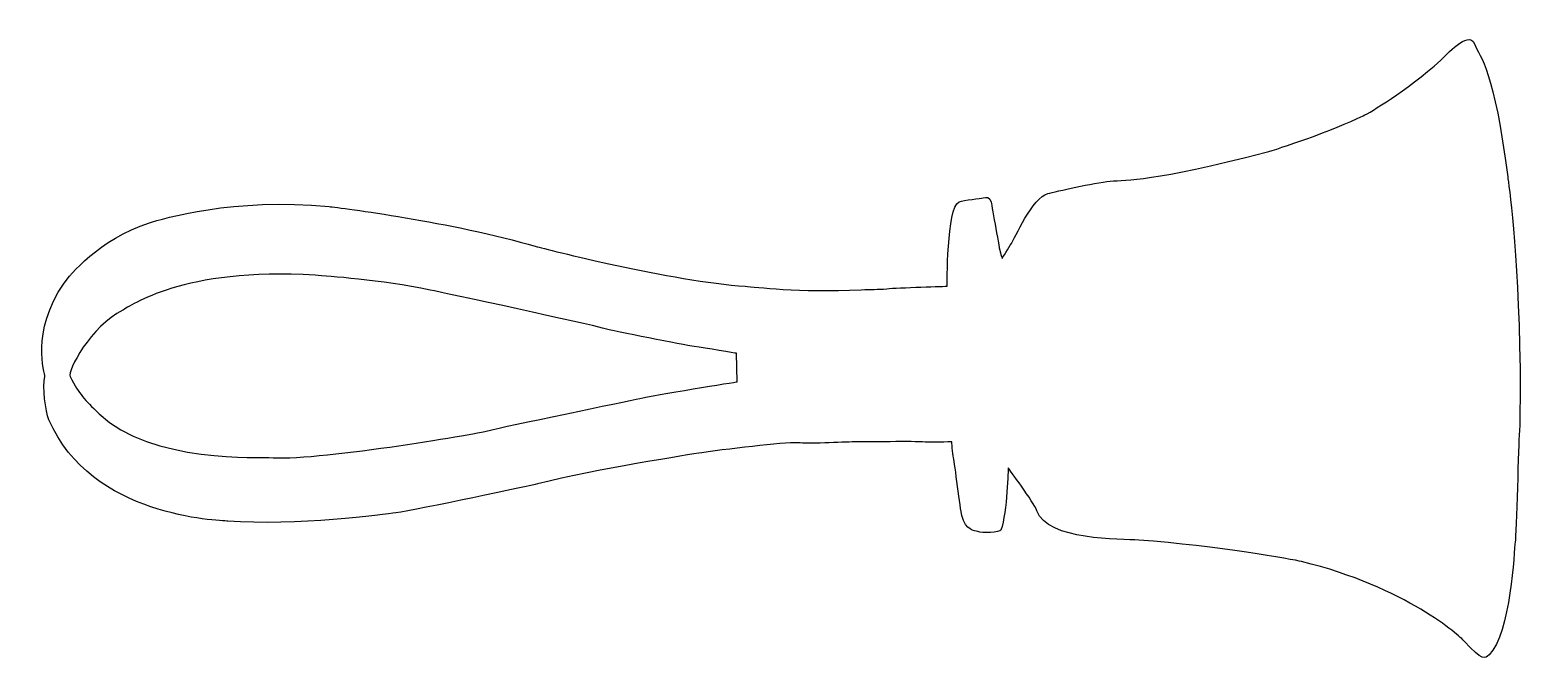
# Model space of a CAD drawing. Header units: centimetres. Extents: x -8.6 to 8.5, y -3.6 to 3.7.
import ezdxf

# ---------------------------------------------------------------- set-up
doc = ezdxf.new("R2010")
doc.units = ezdxf.units.CM
doc.header["$MEASUREMENT"] = 0
doc.layers.add('Camada 1', color=7, linetype='Continuous')

msp = doc.modelspace()

# ---------------------------------------------------------------- linework, layer by layer
at = {"layer": 'Camada 1'}
for points, knots in [([(8.50665, -0.23099), (8.48546, 1.19308), (8.37333, 1.90121), (8.36401, 1.97804), (8.36401, 1.97804), (8.21005, 3.20253), (8.05053, 3.3526), (7.98055, 3.51236), (7.98055, 3.51236), (7.91081, 3.67272), (7.65313, 3.3748), (7.59357, 3.32207), (7.59357, 3.32207), (7.18368, 2.95835), (6.78858, 2.72435), (6.69968, 2.68064), (6.69968, 2.68064), (6.36271, 2.51533), (5.71109, 2.29557), (5.58443, 2.2626), (5.58443, 2.2626), (4.25855, 1.91851), (3.98778, 1.94727), (3.79024, 1.92764), (3.79024, 1.92764), (3.59238, 1.90904), (3.17088, 1.80998), (3.07153, 1.78588), (3.07153, 1.78588), (2.89839, 1.74392), (2.6831, 1.25962), (2.65291, 1.21168), (2.65291, 1.21168), (2.62211, 1.16374), (2.54657, 1.0397), (2.54657, 1.0397), (2.54657, 1.0397), (2.54657, 1.0397), (2.53466, 1.07907), (2.52506, 1.10362), (2.52506, 1.10362), (2.51487, 1.12801), (2.43182, 1.62784), (2.41901, 1.68843), (2.41901, 1.68843), (2.40594, 1.74928), (2.35858, 1.74696), (2.32807, 1.73751), (2.32807, 1.73751), (2.29785, 1.72836), (2.10585, 1.71354), (2.05063, 1.68957), (2.05063, 1.68957), (1.90363, 1.62451), (1.9141, 0.71797), (1.9141, 0.71797), (1.9141, 0.71797), (1.9141, 0.71797), (1.33628, 0.70069), (1.21978, 0.68979), (1.21978, 0.68979), (1.10331, 0.6786), (1.04113, 0.685), (0.92202, 0.6786), (0.92202, 0.6786), (0.19719, 0.64098), (-0.2961, 0.71069), (-0.41114, 0.71781), (-0.41114, 0.71781), (-1.23503, 0.77184), (-2.73143, 1.15109), (-2.81657, 1.17609), (-2.81657, 1.17609), (-3.77931, 1.45816), (-5.07005, 1.62273), (-5.20137, 1.63596), (-5.20137, 1.63596), (-6.29688, 1.74447), (-7.12193, 1.49462), (-7.26864, 1.44813), (-7.26864, 1.44813), (-7.84821, 1.2644), (-8.19391, 0.83573), (-8.24969, 0.75497), (-8.24969, 0.75497), (-8.64537, 0.17889), (-8.46496, -0.28709), (-8.47337, -0.32225), (-8.47337, -0.32225), (-8.50068, -0.43872), (-8.46699, -0.72024), (-8.42516, -0.81901), (-8.42516, -0.81901), (-7.9429, -1.9459), (-6.46132, -1.98045), (-6.3666, -1.98802), (-6.3666, -1.98802), (-5.59383, -2.04612), (-4.54598, -1.90902), (-4.43443, -1.89272), (-4.43443, -1.89272), (-4.18517, -1.85729), (-2.85812, -1.57318), (-2.8038, -1.55979), (-2.8038, -1.55979), (-2.0967, -1.38347), (-1.05001, -1.22049), (-0.90938, -1.20014), (-0.90938, -1.20014), (-0.53375, -1.14553), (0.11146, -1.07116), (0.22275, -1.08655), (0.22275, -1.08655), (0.33401, -1.10137), (0.782, -1.07348), (0.86505, -1.07435), (0.86505, -1.07435), (0.94816, -1.0752), (1.57244, -1.06795), (1.62792, -1.0752), (1.62792, -1.0752), (1.68369, -1.08277), (1.96693, -1.07374), (1.96693, -1.07374), (1.96693, -1.07374), (1.96693, -1.07374), (1.97362, -1.20476), (1.98669, -1.2594), (1.98669, -1.2594), (2.00063, -1.3143), (2.06397, -1.85871), (2.08054, -1.92118), (2.08054, -1.92118), (2.1302, -2.10885), (2.22344, -2.08998), (2.26704, -2.10827), (2.26704, -2.10827), (2.31003, -2.12684), (2.52297, -2.11989), (2.53226, -2.09171), (2.53226, -2.09171), (2.60402, -1.87819), (2.61563, -1.37445), (2.61563, -1.37445), (2.61563, -1.37445), (2.61563, -1.37445), (2.91456, -1.77651), (2.94564, -1.86774), (2.94564, -1.86774), (3.06534, -2.21636), (3.91362, -2.19135), (4.12018, -2.20649), (4.12018, -2.20649), (5.02106, -2.27213), (5.8981, -2.43104), (5.99137, -2.45372), (5.99137, -2.45372), (7.19903, -2.74714), (7.81752, -3.31743), (7.86282, -3.36913), (7.86282, -3.36913), (8.07983, -3.61318), (8.10597, -3.56786), (8.14955, -3.52658), (8.14955, -3.52658), (8.40085, -3.29184), (8.43832, -2.30701), (8.45051, -2.23033), (8.45051, -2.23033), (8.46302, -2.15421), (8.48946, -1.04592), (8.49816, -0.97824), (8.49816, -0.97824), (8.50694, -0.91081), (8.5081, -0.32077), (8.50665, -0.23099)], [0, 0, 0, 0, 0.02222222, 0.02222222, 0.02222222, 0.02222222, 0.04444444, 0.04444444, 0.04444444, 0.04444444, 0.06666667, 0.06666667, 0.06666667, 0.06666667, 0.08888889, 0.08888889, 0.08888889, 0.08888889, 0.11111111, 0.11111111, 0.11111111, 0.11111111, 0.13333333, 0.13333333, 0.13333333, 0.13333333, 0.15555556, 0.15555556, 0.15555556, 0.15555556, 0.17777778, 0.17777778, 0.17777778, 0.17777778, 0.2, 0.2, 0.2, 0.2, 0.22222222, 0.22222222, 0.22222222, 0.22222222, 0.24444444, 0.24444444, 0.24444444, 0.24444444, 0.26666667, 0.26666667, 0.26666667, 0.26666667, 0.28888889, 0.28888889, 0.28888889, 0.28888889, 0.31111111, 0.31111111, 0.31111111, 0.31111111, 0.33333333, 0.33333333, 0.33333333, 0.33333333, 0.35555556, 0.35555556, 0.35555556, 0.35555556, 0.37777778, 0.37777778, 0.37777778, 0.37777778, 0.4, 0.4, 0.4, 0.4, 0.42222222, 0.42222222, 0.42222222, 0.42222222, 0.44444444, 0.44444444, 0.44444444, 0.44444444, 0.46666667, 0.46666667, 0.46666667, 0.46666667, 0.48888889, 0.48888889, 0.48888889, 0.48888889, 0.51111111, 0.51111111, 0.51111111, 0.51111111, 0.53333333, 0.53333333, 0.53333333, 0.53333333, 0.55555556, 0.55555556, 0.55555556, 0.55555556, 0.57777778, 0.57777778, 0.57777778, 0.57777778, 0.6, 0.6, 0.6, 0.6, 0.62222222, 0.62222222, 0.62222222, 0.62222222, 0.64444444, 0.64444444, 0.64444444, 0.64444444, 0.66666667, 0.66666667, 0.66666667, 0.66666667, 0.68888889, 0.68888889, 0.68888889, 0.68888889, 0.71111111, 0.71111111, 0.71111111, 0.71111111, 0.73333333, 0.73333333, 0.73333333, 0.73333333, 0.75555556, 0.75555556, 0.75555556, 0.75555556, 0.77777778, 0.77777778, 0.77777778, 0.77777778, 0.8, 0.8, 0.8, 0.8, 0.82222222, 0.82222222, 0.82222222, 0.82222222, 0.84444444, 0.84444444, 0.84444444, 0.84444444, 0.86666667, 0.86666667, 0.86666667, 0.86666667, 0.88888889, 0.88888889, 0.88888889, 0.88888889, 0.91111111, 0.91111111, 0.91111111, 0.91111111, 0.93333333, 0.93333333, 0.93333333, 0.93333333, 0.95555556, 0.95555556, 0.95555556, 0.95555556, 1, 1, 1, 1]), ([(-1.62573, -0.57323), (-1.76837, -0.60636), (-3.19738, -0.90007), (-3.35833, -0.94275), (-3.35833, -0.94275), (-3.51869, -0.98633), (-5.40409, -1.30475), (-5.89563, -1.25506), (-5.89563, -1.25506), (-5.95257, -1.24953), (-7.26421, -1.32216), (-7.8464, -0.75103), (-7.8464, -0.75103), (-8.02388, -0.5773), (-8.06952, -0.53955), (-8.18194, -0.32225), (-8.18194, -0.32225), (-8.21565, -0.25804), (-7.94374, 0.25706), (-7.57477, 0.44311), (-7.57477, 0.44311), (-7.49632, 0.48322), (-6.88945, 0.94164), (-5.35936, 0.84401), (-5.35936, 0.84401), (-5.22223, 0.8356), (-4.60694, 0.79086), (-4.03724, 0.67478), (-4.03724, 0.67478), (-3.86759, 0.64062), (-2.18494, 0.2746), (-2.05451, 0.23697), (-2.05451, 0.23697), (-1.92436, 0.19921), (-1.11442, 0.04044), (-0.99763, 0.02432), (-0.99763, 0.02432), (-0.87997, 0.00879), (-0.51365, -0.05442), (-0.51365, -0.05442), (-0.51365, -0.05442), (-0.51365, -0.05442), (-0.50524, -0.38213), (-0.50524, -0.38213), (-0.50524, -0.38213), (-0.50525, -0.38207), (-1.48397, -0.54069), (-1.62573, -0.57323)], [0, 0, 0, 0, 0.07692308, 0.07692308, 0.07692308, 0.07692308, 0.15384615, 0.15384615, 0.15384615, 0.15384615, 0.23076923, 0.23076923, 0.23076923, 0.23076923, 0.30769231, 0.30769231, 0.30769231, 0.30769231, 0.38461538, 0.38461538, 0.38461538, 0.38461538, 0.46153846, 0.46153846, 0.46153846, 0.46153846, 0.53846154, 0.53846154, 0.53846154, 0.53846154, 0.61538462, 0.61538462, 0.61538462, 0.61538462, 0.69230769, 0.69230769, 0.69230769, 0.69230769, 0.76923077, 0.76923077, 0.76923077, 0.76923077, 0.84615385, 0.84615385, 0.84615385, 0.84615385, 1, 1, 1, 1])]:
    msp.add_open_spline(points, degree=3, knots=knots, dxfattribs=at)

doc.saveas('drawing.dxf')
